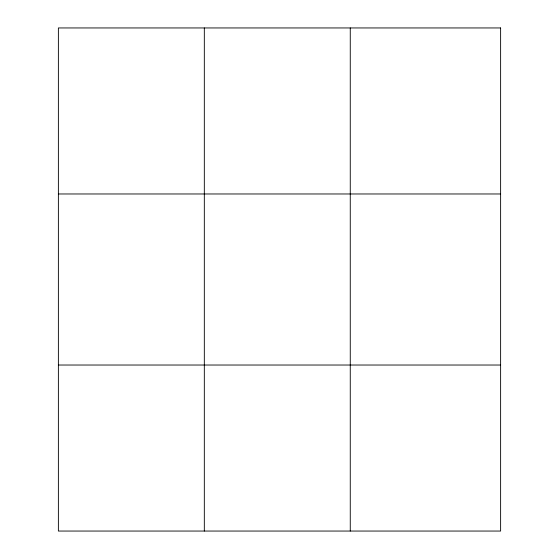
<?xml version="1.0" encoding="UTF-8"?>
<svg xmlns="http://www.w3.org/2000/svg" width="559" height="559" viewBox="0 0 559 559"><rect width="100%" height="100%" fill="white"/><g stroke="black" fill="none" stroke-linecap="round" stroke-linejoin="round"><path stroke-width="0.84" d="M204.321 27.95L204.321 531.05M350.262 27.95L350.262 531.05M58.381 193.973L500.619 193.973M58.381 365.027L500.619 365.027M500.619 27.95L500.619 531.05L58.381 531.05L58.381 27.95L500.619 27.95"/></g></svg>
